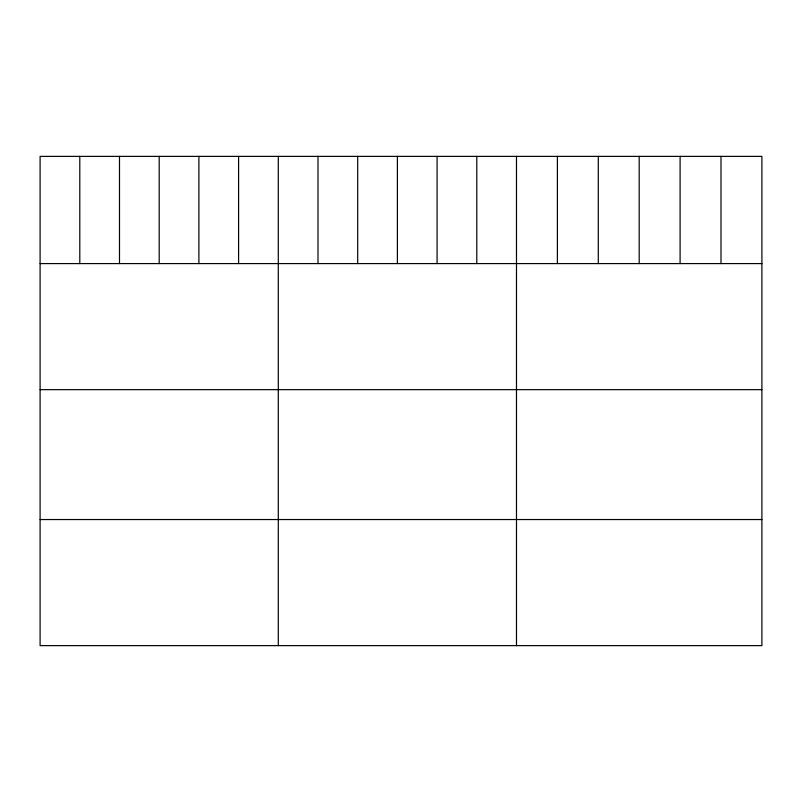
<?xml version="1.0" encoding="UTF-8"?>
<svg xmlns="http://www.w3.org/2000/svg" width="802" height="802" viewBox="0 0 802 802"><rect width="100%" height="100%" fill="white"/><g stroke="black" fill="none" stroke-linecap="round" stroke-linejoin="round"><path stroke-width="1.2" d="M761.9 263.587L761.9 645.62L40.1 645.62L40.1 156.38L761.9 156.38L761.9 263.587L40.1 263.587M40.1 389.652L761.9 389.652M40.1 519.546L761.9 519.546M720.998 156.38L720.998 263.587M680.096 156.38L680.096 263.587M639.194 156.38L639.194 263.587M598.292 156.38L598.292 263.587M557.39 156.38L557.39 263.587M516.488 156.38L516.488 645.62M476.789 156.38L476.789 263.587M437.09 156.38L437.09 263.587M397.391 156.38L397.391 263.587M357.692 156.38L357.692 263.587M317.993 156.38L317.993 263.587M278.294 156.38L278.294 645.62M238.595 156.38L238.595 263.587M198.896 156.38L198.896 263.587M159.197 156.38L159.197 263.587M119.498 156.38L119.498 263.587M79.799 156.38L79.799 263.587"/></g></svg>
